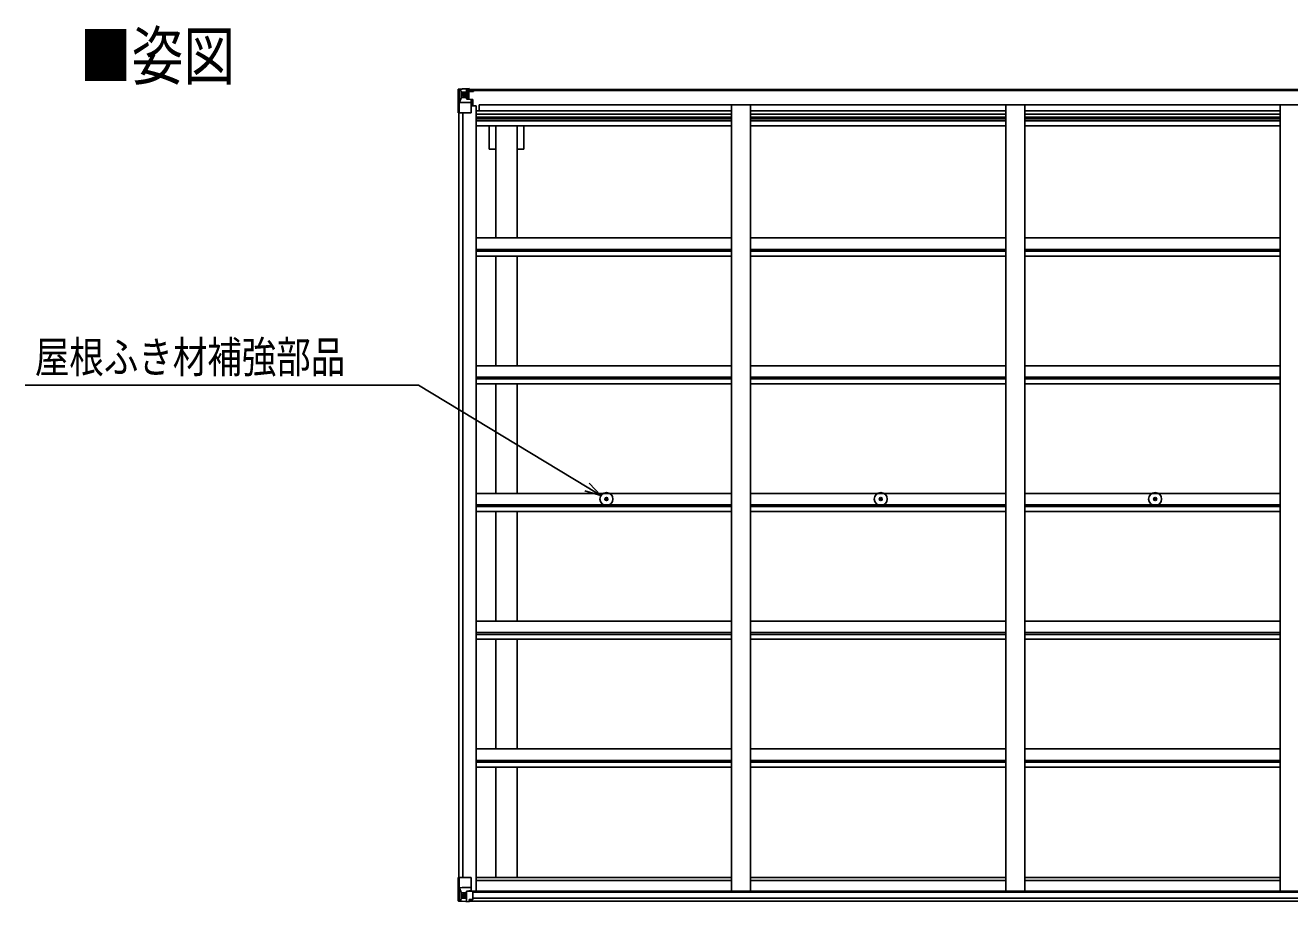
# Model space of a CAD drawing. Units: millimetres, scale not verified. Extents: x -10512 to 10512, y -7425 to 7425.
# Drawn here: x -5720 to -2420, y 395 to 2683 of the extents above; entities that cross this region are included whole.
import ezdxf
from ezdxf.enums import TextEntityAlignment as Align

# ---------------------------------------------------------------- set-up
doc = ezdxf.new("R2010")
doc.units = ezdxf.units.MM
doc.header["$LTSCALE"] = 30
for name, color, linetype in [('0-2_USER1', 3, 'Continuous'), ('0-4_YKK_13', 4, 'Continuous'), ('0-5_YKK_A1', 4, 'Continuous'), ('0-6_YKK_D', 6, 'Continuous')]:
    doc.layers.add(name, color=color, linetype=linetype)
doc.styles.add('ＭＳ ゴシック', font='')
doc.styles.get('ＭＳ ゴシック').set_extended_font_data('MS Gothic')

msp = doc.modelspace()

# ---------------------------------------------------------------- linework, layer by layer
at = {"layer": '0-4_YKK_13'}
for p, q in [((-4590.45, 2515.39), (-4590.45, 2515.35)), ((-4589.51, 2516.39), (-4589.51, 2516.39)), ((-4589.51, 2516.34), (-4589.51, 2516.38)), ((-4580.54, 2516.77), (-4588.47, 2516.3)), ((-4587.61, 2515.33), (-4587.61, 2515.26)), ((-4587.61, 2454.68), (-4587.61, 2515.26)), ((-4583.64, 2511.89), (-4586.37, 2515.55)), ((-4582.78, 2508.38), (-4580.45, 2508.44)), ((-4582.78, 2494.91), (-4582.78, 2508.38)), ((-4568.45, 2517.56), (-4580.45, 2516.78)), ((-4580.45, 2508.43), (-4568.45, 2508.43)), ((-4569.45, 2508.43), (-4568.45, 2508.43)), ((-4561.95, 2518.07), (-4568.45, 2517.68)), ((-4568.45, 2491.58), (-4568.45, 2517.68)), ((-4568.45, 2516.79), (-4561.95, 2517.19)), ((-4566.95, 2511.97), (-4568.45, 2511.97)), ((-4566.95, 2508.43), (-4568.45, 2508.43)), ((-4561.95, 2516.26), (-4566.95, 2516.18)), ((-4566.45, 2511.61), (-4566.95, 2511.61)), ((-4566.84, 2510.31), (-4562.95, 2510.31)), ((-4566.46, 2510.52), (-4566.46, 2510.68)), ((-4566.46, 2510.68), (-4566.45, 2510.68)), ((-4566.45, 2512.64), (-4566.45, 2510.68)), ((-4558.45, 2512.64), (-4566.45, 2512.64)), ((-4558.45, 2512.61), (-4566.45, 2512.61)), ((-4556.45, 2510.77), (-4566.45, 2510.68)), ((-4562.95, 2490.57), (-4562.95, 2510.54)), ((-4561.95, 2517.19), (-4561.95, 2518.07)), ((-4561.95, 2516.67), (-4561.95, 2517.19)), ((-4561.95, 2516.67), (-4561.95, 2516.26)), ((-4561.95, 2516.26), (-4561.95, 2515.44)), ((-4556.95, 2515.88), (-4556.95, 2515.44)), ((-4556.65, 2515.88), (-4556.95, 2515.88)), ((-4556.65, 2515.88), (-4554.96, 2515.44)), ((-4556.45, 2512.38), (-4551.45, 2512.38)), ((-4556.45, 2510.77), (-4556.45, 2512.38)), ((-4551.45, 2513.3), (-4551.45, 2512.38)), ((-4551.45, 2512.38), (-4550.45, 2512.38)), ((-4550.45, 2512.38), (-4550.45, 2513.3)), ((-4550.45, 2512.38), (-4550.45, 2510.81)), ((-4550.45, 2510.69), (-4550.45, 2510.81)), ((-4587.06, 2481.56), (-4582.92, 2493.64)), ((-4587.06, 2481.56), (-4580.45, 2481.34)), ((-4580.45, 2494.87), (-4582.78, 2494.91)), ((-4580.45, 2494.88), (-4568.45, 2494.88)), ((-4580.45, 2494.87), (-4580.45, 2494.88)), ((-4580.45, 2481.34), (-4556.45, 2481.34)), ((-4574.97, 2501.24), (-4574.97, 2500.28)), ((-4566.95, 2494.88), (-4568.45, 2494.88)), ((-4567.62, 2491.32), (-4557.28, 2489.67)), ((-4567.62, 2490.69), (-4567.62, 2491.32)), ((-4557.28, 2489.03), (-4567.62, 2490.69)), ((-4562.95, 2506.68), (-4566.95, 2506.68)), ((-4562.95, 2498.47), (-4566.95, 2498.47)), ((-4557.28, 2489.67), (-4557.28, 2489.03)), ((-4557, 2489.59), (-4552.95, 2489.55)), ((-4556.45, 2455.68), (-4556.45, 2488.77)), ((-4551.95, 2477.68), (-4556.45, 2477.68)), ((-4551.95, 2489.54), (-4552.95, 2489.55)), ((-4552.95, 2487.82), (-4551.95, 2487.82)), ((-4551.95, 2473.33), (-4551.95, 2489.54)), ((-4587.61, 2454.68), (-4557.45, 2454.68)), ((-4205.87, 1447.02), (-4204.77, 1447.04)), ((-4205.87, 1446.02), (-4204.77, 1446)), ((-4204.77, 1447.04), (-4204.25, 1447.14)), ((-4204.77, 1446), (-4204.25, 1445.9)), ((-4204.15, 1447.65), (-4204.25, 1447.14)), ((-4204.15, 1445.38), (-4204.25, 1445.9)), ((-4204.13, 1448.76), (-4204.15, 1447.65)), ((-4204.13, 1444.27), (-4204.15, 1445.38)), ((-4203.13, 1448.76), (-4203.11, 1447.65)), ((-4203.13, 1444.27), (-4203.11, 1445.38)), ((-4203.11, 1447.65), (-4203.01, 1447.14)), ((-4203.11, 1445.38), (-4203.01, 1445.9)), ((-4202.49, 1447.04), (-4203.01, 1447.14)), ((-4202.49, 1446), (-4203.01, 1445.9)), ((-4201.38, 1447.02), (-4202.49, 1447.04)), ((-4201.38, 1446.02), (-4202.49, 1446)), ((-3489.87, 1447.02), (-3488.77, 1447.04)), ((-3489.87, 1446.02), (-3488.77, 1446)), ((-3488.77, 1447.04), (-3488.25, 1447.14)), ((-3488.77, 1446), (-3488.25, 1445.9)), ((-3488.15, 1447.65), (-3488.25, 1447.14)), ((-3488.15, 1445.38), (-3488.25, 1445.9)), ((-3488.13, 1448.76), (-3488.15, 1447.65)), ((-3488.13, 1444.27), (-3488.15, 1445.38)), ((-3487.13, 1448.76), (-3487.11, 1447.65)), ((-3487.13, 1444.27), (-3487.11, 1445.38)), ((-3487.11, 1447.65), (-3487.01, 1447.14)), ((-3487.11, 1445.38), (-3487.01, 1445.9)), ((-3486.49, 1447.04), (-3487.01, 1447.14)), ((-3486.49, 1446), (-3487.01, 1445.9)), ((-3485.38, 1447.02), (-3486.49, 1447.04)), ((-3485.38, 1446.02), (-3486.49, 1446)), ((-2773.87, 1447.02), (-2772.77, 1447.04)), ((-2773.87, 1446.02), (-2772.77, 1446)), ((-2772.77, 1447.04), (-2772.25, 1447.14)), ((-2772.77, 1446), (-2772.25, 1445.9)), ((-2772.15, 1447.65), (-2772.25, 1447.14)), ((-2772.15, 1445.38), (-2772.25, 1445.9)), ((-2772.13, 1448.76), (-2772.15, 1447.65)), ((-2772.13, 1444.27), (-2772.15, 1445.38)), ((-2771.13, 1448.76), (-2771.11, 1447.65)), ((-2771.13, 1444.27), (-2771.11, 1445.38)), ((-2771.11, 1447.65), (-2771.01, 1447.14)), ((-2771.11, 1445.38), (-2771.01, 1445.9)), ((-2770.49, 1447.04), (-2771.01, 1447.14)), ((-2770.49, 1446), (-2771.01, 1445.9)), ((-2769.38, 1447.02), (-2770.49, 1447.04)), ((-2769.38, 1446.02), (-2770.49, 1446)), ((-4590.45, 458.7), (-4557.45, 458.7)), ((-4590.45, 397.99), (-4590.45, 458.7)), ((-4587.61, 458.7), (-4587.61, 398.11)), ((-4587.06, 431.82), (-4580.45, 432.03)), ((-4587.06, 431.82), (-4582.92, 419.73)), ((-4580.45, 432.03), (-4556.45, 432.03)), ((-4556.45, 457.7), (-4556.45, 424.6)), ((-4589.51, 397.03), (-4589.51, 396.99)), ((-4580.54, 396.6), (-4588.46, 397.07)), ((-4587.6, 398.05), (-4587.61, 398.11)), ((-4583.64, 401.49), (-4586.37, 397.82)), ((-4580.45, 418.5), (-4582.78, 418.47)), ((-4582.78, 418.47), (-4582.78, 405)), ((-4582.78, 405), (-4580.45, 404.94)), ((-4580.45, 418.5), (-4580.45, 418.5)), ((-4568.45, 418.5), (-4580.45, 418.5)), ((-4580.45, 404.94), (-4568.45, 404.94)), ((-4568.45, 395.81), (-4580.45, 396.6)), ((-4575.93, 412.14), (-4575.93, 413.1)), ((-4568.45, 422.49), (-4561.95, 422.49)), ((-4568.45, 422.49), (-4568.45, 395.7)), ((-4557.28, 424.34), (-4567.62, 422.69)), ((-4567.62, 422.69), (-4567.62, 422.49)), ((-4564.93, 422.49), (-4557.28, 423.71)), ((-4561.95, 422.49), (-4552.95, 422.45)), ((-4561.95, 395.3), (-4561.95, 401.25)), ((-4552.95, 400.67), (-4561.95, 400.62)), ((-4557.28, 423.71), (-4557.28, 424.34)), ((-4551.95, 421.54), (-4551.95, 401.39))]:
    msp.add_line(p, q, dxfattribs=at)
for points in [[(-4590.45, 2515.35), (-4590.45, 2454.68), (-4587.61, 2454.68)], [(-4589.51, 2516.39), (-4580.45, 2516.94), (-4568.45, 2517.68)], [(-4561.95, 2516.67), (-4566.95, 2516.67), (-4566.95, 2491.21)], [(-4551.45, 2510.65), (-4566.45, 2510.52), (-4566.46, 2510.52)], [(-4566.45, 2511.61), (-4558.45, 2511.61), (-4558.45, 2513.3)], [(-4556.45, 2510.77), (-4556.45, 2510.76), (-4550.45, 2510.81)], [(-4576.89, 2502.2), (-4577.85, 2502.2), (-4577.85, 2503.16), (-4576.89, 2503.16)], [(-4575.93, 2504.12), (-4575.93, 2505.08), (-4574.97, 2505.08), (-4574.97, 2504.12)], [(-4574.97, 2500.28), (-4575.93, 2500.28), (-4575.93, 2501.24)], [(-4574.01, 2503.16), (-4573.05, 2503.16), (-4573.05, 2502.2), (-4574.01, 2502.2)], [(-4552.95, 2489.55), (-4552.95, 2487.82), (-4556.45, 2487.8)], [(-4589.51, 396.99), (-4580.45, 396.43), (-4561.95, 395.3)], [(-4576.89, 410.22), (-4577.85, 410.22), (-4577.85, 411.18), (-4576.89, 411.18)], [(-4575.93, 413.1), (-4574.97, 413.1), (-4574.97, 412.14)], [(-4574.97, 409.26), (-4574.97, 408.3), (-4575.93, 408.3), (-4575.93, 409.26)], [(-4574.01, 411.18), (-4573.05, 411.18), (-4573.05, 410.22), (-4574.01, 410.22)], [(-4551.95, 401.39), (-4551.96, 401.28), (-4561.95, 401.25)]]:
    msp.add_lwpolyline(points, dxfattribs=at)
for centre, radius in [((-4575.45, 2502.68), 5.3), ((-4203.63, 1446.52), 17), ((-3487.63, 1446.52), 17), ((-2771.63, 1446.52), 17), ((-4203.63, 1446.52), 4), ((-3487.63, 1446.52), 4), ((-2771.63, 1446.52), 4), ((-4575.45, 410.7), 5.3)]:
    msp.add_circle(centre, radius, dxfattribs=at)
for centre, radius, start, end in [((-4589.45, 2515.39), 1, 93.50017, 180.00079), ((-4589.45, 2515.38), 0.999, 93.4424, 179.95083), ((-4589.45, 2515.35), 0.999, 93.4424, 179.95083), ((-4588.3, 2528.99), 12.7, 269.24466, 275.10311), ((-4586.32, 2515.38), 1.28, 131.17831, 182.45895), ((-4566.45, 2513.14), 0.5, 179.99802, 269.99691), ((-4566.45, 2513.11), 0.5, 180.00109, 270.00109), ((-4566.45, 2510.18), 0.5, 90.52895, 180.04464), ((-4566.44, 2510), 0.513, 91.88028, 181.04707), ((-4551.31, 2518.34), 7.69, 268.96999, 276.43426), ((-4576.89, 2504.12), 0.96, 270, 0), ((-4576.89, 2501.24), 0.96, 0, 90), ((-4574.01, 2504.12), 0.96, 180, 270), ((-4574.01, 2501.24), 0.96, 90, 180), ((-4567.51, 2492.25), 0.937, 182.32209, 263.26766), ((-4567.51, 2491.62), 0.937, 182.32209, 263.26766), ((-4557.39, 2488.74), 0.937, 2.32209, 83.26766), ((-4557.39, 2488.1), 0.937, 2.32209, 83.26766), ((-4557.45, 2455.68), 1, 270, 0), ((-4203.63, 1446.52), 2.3, 167.44414, 192.55586), ((-4203.63, 1446.52), 2.3, 77.44414, 102.55586), ((-4203.63, 1446.52), 2.3, 257.44414, 282.55586), ((-4203.63, 1446.52), 2.3, 347.44414, 12.55586), ((-3487.63, 1446.52), 2.3, 167.44414, 192.55586), ((-3487.63, 1446.52), 2.3, 77.44414, 102.55586), ((-3487.63, 1446.52), 2.3, 257.44414, 282.55586), ((-3487.63, 1446.52), 2.3, 347.44414, 12.55586), ((-2771.63, 1446.52), 2.3, 167.44414, 192.55586), ((-2771.63, 1446.52), 2.3, 77.44414, 102.55586), ((-2771.63, 1446.52), 2.3, 257.44414, 282.55586), ((-2771.63, 1446.52), 2.3, 347.44414, 12.55586), ((-4557.45, 457.7), 1, 0, 90), ((-4589.45, 398.03), 0.999, 180.04917, 266.5576), ((-4589.45, 397.99), 0.999, 180.04917, 266.5576), ((-4589.45, 397.98), 1, 179.99921, 266.49983), ((-4588.3, 384.38), 12.7, 84.89689, 90.75534), ((-4586.32, 397.99), 1.28, 177.54105, 228.82169), ((-4576.89, 412.14), 0.96, 270, 0), ((-4576.89, 409.26), 0.96, 0, 90), ((-4574.01, 412.14), 0.96, 180, 270), ((-4574.01, 409.26), 0.96, 90, 180), ((-4567.51, 421.76), 0.937, 96.73234, 129.06602), ((-4557.39, 425.27), 0.937, 276.73234, 357.67791), ((-4557.39, 424.64), 0.937, 276.73234, 357.67791)]:
    msp.add_arc(centre, radius, start, end, dxfattribs=at)
for centre, major_axis, ratio, start_param, end_param in [((-4388.51, 2528.7), (201, 12.36), 0.060933, 3.1373463, 3.1378449), ((-4587.51, 2516.47), (2, 0.12), 0.060933, 3.1378449, 4.2119296), ((-4587.32, 2513.37), (-0.02, 3), 0.466854, 5.5234897, 6.1575023), ((-4585.65, 2508.3), (0.03, 5), 0.573921, 4.7320603, 5.5159136), ((-4662.2, 2508.43), (81.75, 0), 0.061163, 0, 0.0007725), ((-4586.34, 2483.9), (0.85, 2.32), 0.403757, 2.3087461, 3.2744049), ((-4584.19, 2494.93), (0, 3), 0.468246, 4.2703918, 4.7058971), ((-4586.34, 429.47), (0.85, -2.32), 0.403757, 3.0087805, 3.9744392), ((-4587.51, 396.91), (2, -0.12), 0.060933, 2.0712557, 3.1453404), ((-4388.51, 384.68), (201, -12.36), 0.060933, 3.1453404, 3.145839), ((-4587.32, 400.01), (-0.02, -3), 0.466854, 0.125683, 0.7596956), ((-4585.65, 405.08), (0.03, -5), 0.573921, 0.7672717, 1.551125), ((-4584.19, 418.45), (0, -3), 0.468246, 1.5772882, 2.0127935), ((-4662.2, 404.94), (81.75, 0), 0.061163, 6.2824128, 6.2831853), ((-4552.95, 421.55), (1, -0.021), 0.906239, 0.0187047, 1.589501), ((-4552.95, 401.38), (1, 0.012), 0.707053, 4.7036637, 6.124411)]:
    msp.add_ellipse(centre, major_axis=major_axis, ratio=ratio, start_param=start_param, end_param=end_param, dxfattribs=at)
at = {"layer": '0-5_YKK_A1'}
for p, q in [((-4566.95, 2515.44), (-1710.95, 2515.44)), ((-4566.95, 2513.3), (-1710.95, 2513.3)), ((-4535.95, 2459.64), (-4535.95, 2475.16)), ((-4535.95, 2475.16), (-1736.95, 2475.16)), ((-3877.45, 2475.14), (-3877.45, 422.68)), ((-3827.45, 2475.14), (-3827.45, 422.68)), ((-3161.45, 2475.14), (-3161.45, 422.68)), ((-3111.45, 2475.14), (-3111.45, 422.68)), ((-2445.45, 2475.14), (-2445.45, 422.68)), ((-4588.45, 2454.68), (-4588.45, 458.7)), ((-4578.75, 2454.68), (-4578.75, 458.7)), ((-4556.45, 2473.33), (-4543.45, 2473.33)), ((-4543.45, 2473.33), (-4543.45, 422.68)), ((-4543.45, 2459.64), (-3877.45, 2459.64)), ((-4543.45, 2451.25), (-3877.45, 2451.25)), ((-4543.45, 2443.05), (-3877.45, 2443.05)), ((-3827.45, 2459.64), (-3161.45, 2459.64)), ((-3827.45, 2451.25), (-3161.45, 2451.25)), ((-3827.45, 2443.05), (-3161.45, 2443.05)), ((-3111.45, 2459.64), (-2445.45, 2459.64)), ((-3111.45, 2451.25), (-2445.45, 2451.25)), ((-3111.45, 2443.05), (-2445.45, 2443.05)), ((-4543.45, 2439.12), (-3877.45, 2439.12)), ((-4543.45, 2434.04), (-3877.45, 2434.04)), ((-4543.45, 2421.04), (-3877.45, 2421.04)), ((-4509.65, 2359.44), (-4509.65, 2421.04)), ((-4491.95, 2128.03), (-4491.95, 2421.04)), ((-4436.95, 2128.03), (-4436.95, 2421.04)), ((-4419.25, 2359.44), (-4419.25, 2421.04)), ((-3827.45, 2439.12), (-3161.45, 2439.12)), ((-3827.45, 2434.04), (-3161.45, 2434.04)), ((-3827.45, 2421.04), (-3161.45, 2421.04)), ((-3111.45, 2439.12), (-2445.45, 2439.12)), ((-3111.45, 2434.04), (-2445.45, 2434.04)), ((-3111.45, 2421.04), (-2445.45, 2421.04)), ((-4491.95, 2359.44), (-4509.65, 2359.44)), ((-4419.25, 2359.44), (-4436.95, 2359.44)), ((-4543.42, 2128.03), (-3877.45, 2128.03)), ((-3827.42, 2128.03), (-3161.45, 2128.03)), ((-3111.42, 2128.03), (-2445.45, 2128.03)), ((-4543.42, 2098.29), (-3877.45, 2098.29)), ((-4543.42, 2093.75), (-3877.45, 2093.75)), ((-4543.42, 2080.74), (-3877.45, 2080.74)), ((-4491.95, 1794.53), (-4491.95, 2080.74)), ((-4436.95, 1794.53), (-4436.95, 2080.74)), ((-3827.42, 2098.29), (-3161.45, 2098.29)), ((-3827.42, 2093.75), (-3161.45, 2093.75)), ((-3827.42, 2080.74), (-3161.45, 2080.74)), ((-3111.42, 2098.29), (-2445.45, 2098.29)), ((-3111.42, 2093.75), (-2445.45, 2093.75)), ((-3111.42, 2080.74), (-2445.45, 2080.74)), ((-4543.42, 1794.53), (-3877.45, 1794.53)), ((-3827.42, 1794.53), (-3161.45, 1794.53)), ((-3111.42, 1794.53), (-2445.45, 1794.53)), ((-4543.42, 1764.8), (-3877.45, 1764.8)), ((-4543.42, 1760.25), (-3877.45, 1760.25)), ((-3827.42, 1764.8), (-3161.45, 1764.8)), ((-3827.42, 1760.25), (-3161.45, 1760.25)), ((-3111.42, 1764.8), (-2445.45, 1764.8)), ((-3111.42, 1760.25), (-2445.45, 1760.25)), ((-4543.42, 1747.24), (-3877.45, 1747.24)), ((-4491.95, 1461.04), (-4491.95, 1747.24)), ((-4436.95, 1461.04), (-4436.95, 1747.24)), ((-3827.42, 1747.24), (-3161.45, 1747.24)), ((-3111.42, 1747.24), (-2445.45, 1747.24)), ((-4543.42, 1461.04), (-3877.45, 1461.04)), ((-3827.42, 1461.04), (-3161.45, 1461.04)), ((-3111.42, 1461.04), (-2445.45, 1461.04)), ((-4543.42, 1431.3), (-3877.45, 1431.3)), ((-4543.42, 1426.75), (-3877.45, 1426.75)), ((-3827.42, 1431.3), (-3161.45, 1431.3)), ((-3827.42, 1426.75), (-3161.45, 1426.75)), ((-3111.42, 1431.3), (-2445.45, 1431.3)), ((-3111.42, 1426.75), (-2445.45, 1426.75)), ((-4543.42, 1413.74), (-3877.45, 1413.74)), ((-4491.95, 1127.54), (-4491.95, 1413.74)), ((-4436.95, 1127.54), (-4436.95, 1413.74)), ((-3827.42, 1413.74), (-3161.45, 1413.74)), ((-3111.42, 1413.74), (-2445.45, 1413.74)), ((-4543.42, 1127.54), (-3877.45, 1127.54)), ((-3827.42, 1127.54), (-3161.45, 1127.54)), ((-3111.42, 1127.54), (-2445.45, 1127.54)), ((-4543.42, 1097.8), (-3877.45, 1097.8)), ((-4543.42, 1093.26), (-3877.45, 1093.26)), ((-3827.42, 1097.8), (-3161.45, 1097.8)), ((-3827.42, 1093.26), (-3161.45, 1093.26)), ((-3111.42, 1097.8), (-2445.45, 1097.8)), ((-3111.42, 1093.26), (-2445.45, 1093.26)), ((-4543.42, 1080.25), (-3877.45, 1080.25)), ((-4491.95, 794.05), (-4491.95, 1080.25)), ((-4436.95, 794.05), (-4436.95, 1080.25)), ((-3827.42, 1080.25), (-3161.45, 1080.25)), ((-3111.42, 1080.25), (-2445.45, 1080.25)), ((-4543.42, 794.05), (-3877.45, 794.05)), ((-3827.42, 794.05), (-3161.45, 794.05)), ((-3111.42, 794.05), (-2445.45, 794.05)), ((-4543.42, 764.31), (-3877.45, 764.31)), ((-4543.42, 759.77), (-3877.45, 759.77)), ((-3827.42, 764.31), (-3161.45, 764.31)), ((-3827.42, 759.77), (-3161.45, 759.77)), ((-3111.42, 764.31), (-2445.45, 764.31)), ((-3111.42, 759.77), (-2445.45, 759.77)), ((-4543.42, 746.76), (-3877.45, 746.76)), ((-4491.95, 458.85), (-4491.95, 746.76)), ((-4436.95, 458.85), (-4436.95, 746.76)), ((-3827.42, 746.76), (-3161.45, 746.76)), ((-3111.42, 746.76), (-2445.45, 746.76)), ((-4543.45, 458.85), (-3877.45, 458.85)), ((-4543.45, 450.5), (-3877.45, 450.5)), ((-3827.45, 458.85), (-3161.45, 458.85)), ((-3827.45, 450.5), (-3161.45, 450.5)), ((-3111.45, 458.85), (-2445.45, 458.85)), ((-3111.45, 450.5), (-2445.45, 450.5)), ((-4563.71, 422.68), (-1720.95, 422.68)), ((-4561.95, 396.9), (-1710.95, 396.9)), ((-4551.95, 420.41), (-1720.95, 420.41)), ((-4551.95, 404.8), (-1720.95, 404.8))]:
    msp.add_line(p, q, dxfattribs=at)
at = {"layer": '0-6_YKK_D'}
for points in [[(-4217.87, 1455.8), (-4254.24, 1477.78), (-4694.23, 1743.69), (-5720.19, 1743.69)], [(-4260.13, 1468.04), (-4217.87, 1455.8), (-4248.35, 1487.53)]]:
    msp.add_lwpolyline(points, dxfattribs=at)

# ---------------------------------------------------------------- texts
at = {"layer": '0-2_USER1', "style": 'ＭＳ ゴシック', "width": 0.8}
msp.add_text('■姿図', height=123.7, dxfattribs=at).set_placement((-5577.67, 2504.34), align=Align.BOTTOM_LEFT)
at = {"layer": '0-6_YKK_D', "style": 'ＭＳ ゴシック', "width": 0.8}
msp.add_text('屋根ふき材補強部品', height=82.48, dxfattribs=at).set_placement((-5695.22, 1751.18), align=Align.BOTTOM_LEFT)

doc.saveas('drawing.dxf')
